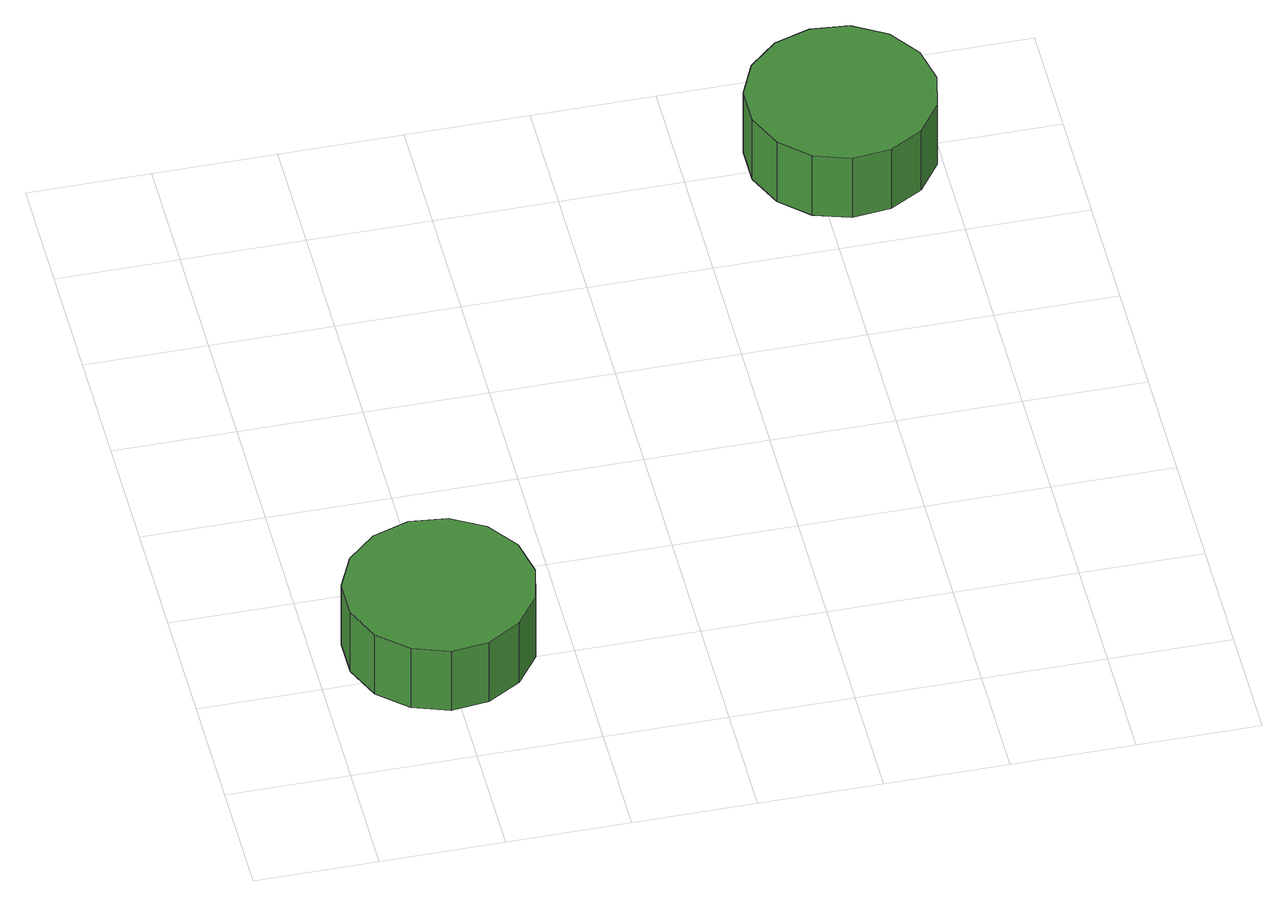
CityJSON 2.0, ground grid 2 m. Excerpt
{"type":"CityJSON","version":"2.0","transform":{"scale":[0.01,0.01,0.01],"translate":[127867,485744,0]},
"CityObjects":{
"tree1":{"type":"SolitaryVegetationObject","attributes":{"function":"something"},"geometry":[{"type":"MultiSurface","lod":"1","boundaries":[[[0,1,2,3,4,5,6,7,8,9,10,11,12,13,14]],[[15,16,17,18,19,20,21,22,23,24,25,26,27,28,29]],[[0,29,28,1]],[[1,28,27,2]],[[2,27,26,3]],[[3,26,25,4]],[[4,25,24,5]],[[5,24,23,6]],[[6,23,22,7]],[[7,22,21,8]],[[8,21,20,9]],[[9,20,19,10]],[[10,19,18,11]],[[11,18,17,12]],[[12,17,16,13]],[[13,16,15,14]],[[14,15,29,0]]]}]},
"tree2":{"type":"SolitaryVegetationObject","attributes":{"function":"something"},"geometry":[{"type":"MultiSurface","lod":"1","boundaries":[[[30,31,32,33,34,35,36,37,38,39,40,41,42,43,44]],[[45,46,47,48,49,50,51,52,53,54,55,56,57,58,59]],[[30,59,58,31]],[[31,58,57,32]],[[32,57,56,33]],[[33,56,55,34]],[[34,55,54,35]],[[35,54,53,36]],[[36,53,52,37]],[[37,52,51,38]],[[38,51,50,39]],[[39,50,49,40]],[[40,49,48,41]],[[41,48,47,42]],[[42,47,46,43]],[[43,46,45,44]],[[44,45,59,30]]]}]}
},
"vertices":[
[346,240,225],[333,302,225],[296,353,225],[241,384,225],[179,391,225],[119,371,225],[72,329,225],[46,272,225],[46,209,225],[72,151,225],[119,109,225],[179,89,225],[241,96,225],[296,128,225],[333,179,225],[333,179,100],[296,128,100],[241,96,100],[179,89,100],[119,109,100],[72,151,100],[46,209,100],[46,272,100],[72,329,100],[119,371,100],[179,391,100],[241,384,100],[296,353,100],[333,302,100],[346,240,100],
[1203,1215,205],[1190,1276,205],[1153,1327,205],[1098,1359,205],[1035,1365,205],[976,1346,205],[929,1304,205],[903,1246,205],[903,1183,205],[929,1126,205],[976,1083,205],[1035,1064,205],[1098,1071,205],[1153,1102,205],[1190,1153,205],[1190,1153,80],[1153,1102,80],[1098,1071,80],[1035,1064,80],[976,1083,80],[929,1126,80],[903,1183,80],[903,1246,80],[929,1304,80],[976,1346,80],[1035,1365,80],[1098,1359,80],[1153,1327,80],[1190,1276,80],[1203,1215,80]
]}
